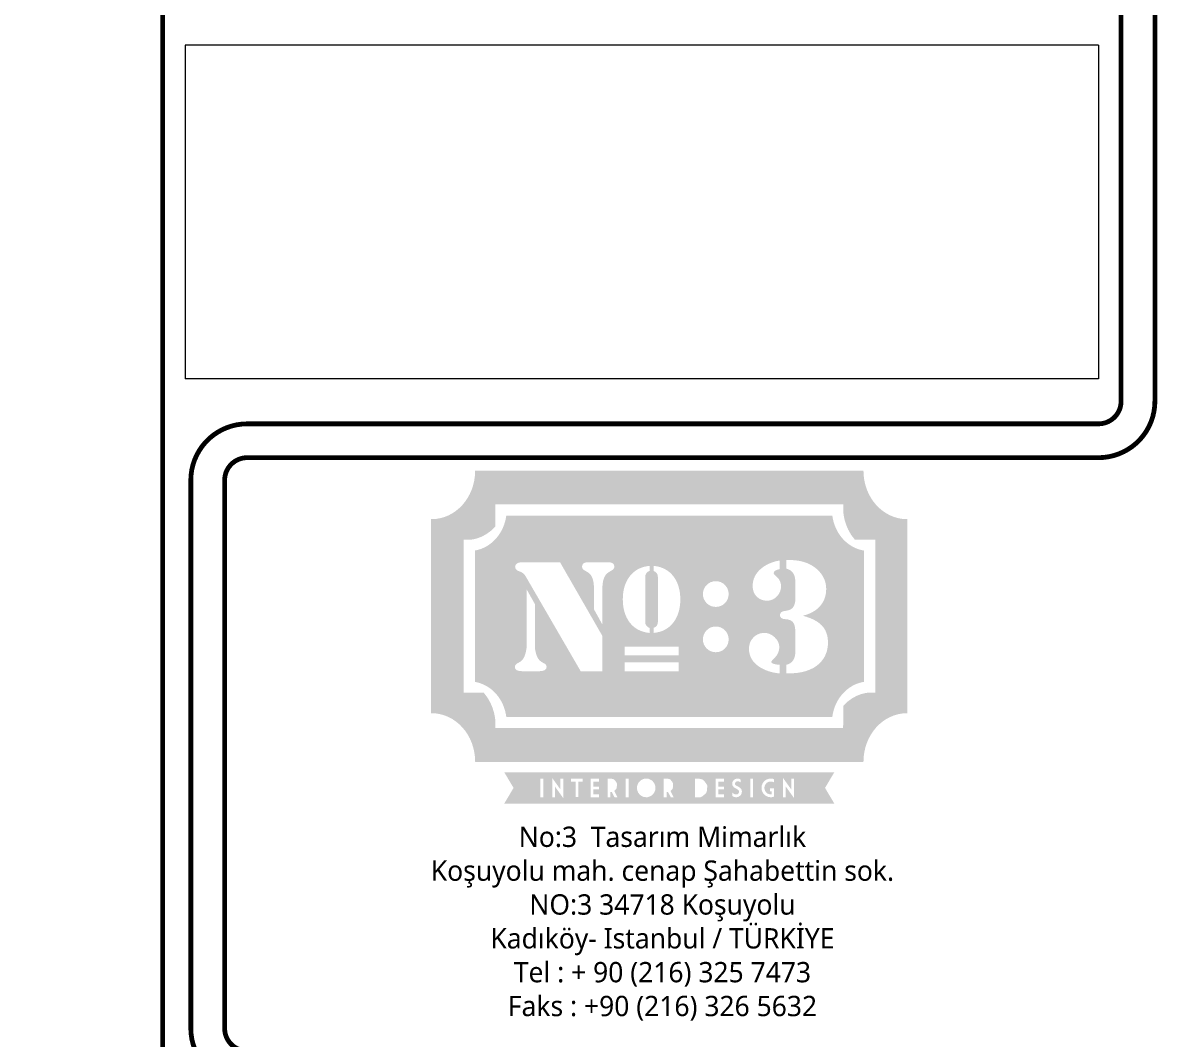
# Model space of a CAD drawing. Header units: millimetres. Extents: x 54215 to 67697, y 23496 to 56611.
# Drawn here: x 62444 to 62949, y 48710 to 49163 of the extents above; entities that cross this region are included whole.
import ezdxf

# ---------------------------------------------------------------- set-up
doc = ezdxf.new("R2010")
doc.units = ezdxf.units.MM
doc.layers.add('Layer 1', color=7, linetype='Continuous')
doc.layers.add('t_tarama', color=251, linetype='Continuous', lineweight=20)
doc.styles.get("Standard").update_dxf_attribs({"font": 'arial.ttf'})

msp = doc.modelspace()

# ---------------------------------------------------------------- hatches: boundary and pattern name
at = {"true_color": 0xe74a37}
h = msp.add_hatch(color=13, dxfattribs=at)
h.dxf.hatch_style = 1
edge = h.paths.add_edge_path()
edge.add_spline(control_points=[(62837.484, 48941.695), (62826.821, 48941.731), (62818.183, 48951.381), (62818.183, 48963.28), (62818.181, 48963.279), (62818.176, 48963.279), (62818.175, 48963.278), (62818.175, 48963.278), (62818.175, 48963.28), (62818.175, 48963.28), (62818.175, 48963.28), (62645.41, 48963.28), (62645.41, 48963.28), (62645.41, 48963.28), (62645.41, 48963.155), (62645.41, 48963.155), (62645.349, 48951.313), (62636.741, 48941.731), (62626.115, 48941.695), (62626.115, 48941.695), (62625.819, 48941.695), (62625.819, 48941.695), (62625.819, 48941.695), (62625.819, 48855.361), (62625.819, 48855.361), (62625.819, 48855.361), (62626.059, 48855.361), (62626.059, 48855.361), (62626.059, 48855.361), (62626.059, 48855.358), (62626.059, 48855.358), (62636.749, 48855.358), (62645.413, 48845.69), (62645.413, 48833.767), (62645.413, 48833.767), (62645.416, 48833.767), (62645.416, 48833.767), (62645.416, 48833.767), (62645.416, 48833.731), (62645.416, 48833.731), (62645.416, 48833.731), (62818.18, 48833.731), (62818.18, 48833.731), (62818.18, 48833.731), (62818.18, 48833.767), (62818.18, 48833.767), (62818.181, 48833.767), (62818.188, 48833.767), (62818.188, 48833.767), (62818.188, 48845.69), (62826.852, 48855.358), (62837.542, 48855.358), (62837.542, 48855.358), (62837.542, 48855.361), (62837.542, 48855.361), (62837.542, 48855.361), (62837.766, 48855.361), (62837.766, 48855.361), (62837.766, 48855.361), (62837.766, 48941.695), (62837.766, 48941.695), (62837.766, 48941.695), (62837.484, 48941.695), (62837.484, 48941.695)], knot_values=[0, 0, 0, 0, 1, 1, 1, 2, 2, 2, 3, 3, 3, 4, 4, 4, 5, 5, 5, 6, 6, 6, 7, 7, 7, 8, 8, 8, 9, 9, 9, 10, 10, 10, 11, 11, 11, 12, 12, 12, 13, 13, 13, 14, 14, 14, 15, 15, 15, 16, 16, 16, 17, 17, 17, 18, 18, 18, 19, 19, 19, 20, 20, 20, 21, 21, 21, 21], degree=3, periodic=0)
edge = h.paths.add_edge_path(flags=16)
edge.add_spline(control_points=[(62823.446, 48932.518), (62823.446, 48932.518), (62823.446, 48932.518), (62823.446, 48864.525), (62823.446, 48864.525), (62823.446, 48864.525), (62820.792, 48864.525), (62820.792, 48864.525), (62814.38, 48864.525), (62809.162, 48858.573), (62809.162, 48851.259), (62809.162, 48851.259), (62809.157, 48848.767), (62809.157, 48848.767), (62809.157, 48848.767), (62806.666, 48848.741), (62806.666, 48848.741), (62806.666, 48848.741), (62654.433, 48848.768), (62654.433, 48848.768), (62654.433, 48848.768), (62654.433, 48851.259), (62654.433, 48851.259), (62654.433, 48858.574), (62649.217, 48864.524), (62642.802, 48864.524), (62642.802, 48864.524), (62640.31, 48864.524), (62640.31, 48864.524), (62640.31, 48864.524), (62640.31, 48932.5), (62640.31, 48932.5), (62640.31, 48932.5), (62642.838, 48932.518), (62642.838, 48932.518), (62649.193, 48932.537), (62654.394, 48938.451), (62654.432, 48945.699), (62654.432, 48945.699), (62654.432, 48948.27), (62654.432, 48948.27), (62654.432, 48948.27), (62767.845, 48948.269), (62767.845, 48948.269), (62789.846, 48948.269), (62809.163, 48948.277), (62809.163, 48948.277), (62809.163, 48948.277), (62809.163, 48945.779), (62809.163, 48945.779), (62809.163, 48945.779), (62809.159, 48945.779), (62809.159, 48945.779), (62809.159, 48938.487), (62814.362, 48932.537), (62820.757, 48932.518), (62820.757, 48932.518), (62823.446, 48932.518)], knot_values=[0, 0, 0, 0, 1, 1, 1, 2, 2, 2, 3, 3, 3, 4, 4, 4, 5, 5, 5, 6, 6, 6, 7, 7, 7, 8, 8, 8, 9, 9, 9, 10, 10, 10, 11, 11, 11, 12, 12, 12, 13, 13, 13, 14, 14, 14, 15, 15, 15, 16, 16, 16, 17, 17, 17, 18, 18, 18, 19, 19, 19, 19], degree=3, periodic=0)
h = msp.add_hatch(color=13, dxfattribs=at)
h.dxf.hatch_style = 1
edge = h.paths.add_edge_path()
edge.add_spline(control_points=[(62818.465, 48898.521), (62818.465, 48913.118), (62818.465, 48927.715), (62818.465, 48927.715), (62811.144, 48928.849), (62805.338, 48935.248), (62804.332, 48943.288)], knot_values=[8, 8, 8, 8, 8.5, 8.5, 8.5, 9.5, 9.5, 9.5, 9.5], degree=3, periodic=0)
edge.add_spline(control_points=[(62804.332, 48943.288), (62804.332, 48943.288), (62659.258, 48943.288), (62659.258, 48943.288), (62658.254, 48935.324), (62652.538, 48928.969), (62645.335, 48927.748)], knot_values=[6, 6, 6, 6, 7, 7, 7, 8, 8, 8, 8], degree=3, periodic=0)
edge.add_spline(control_points=[(62645.335, 48927.748), (62645.335, 48927.748), (62645.295, 48869.302), (62645.295, 48869.302), (62652.539, 48868.1), (62658.264, 48861.74), (62659.261, 48853.749)], knot_values=[4, 4, 4, 4, 5, 5, 5, 6, 6, 6, 6], degree=3, periodic=0)
edge.add_spline(control_points=[(62659.261, 48853.749), (62659.261, 48853.749), (62804.175, 48853.723), (62804.175, 48853.723), (62804.175, 48853.723), (62804.175, 48853.723), (62804.175, 48853.723)], knot_values=[2.99999, 2.99999, 2.99999, 2.99999, 3.99999, 3.99999, 3.99999, 4, 4, 4, 4], degree=3, periodic=0)
edge.add_spline(control_points=[(62804.175, 48853.723), (62804.175, 48853.723), (62804.175, 48853.749), (62804.175, 48853.749), (62804.175, 48853.749), (62804.175, 48853.749), (62804.175, 48853.749)], knot_values=[1.99999, 1.99999, 1.99999, 1.99999, 2.99998, 2.99998, 2.99998, 2.99999, 2.99999, 2.99999, 2.99999], degree=3, periodic=0)
edge.add_spline(control_points=[(62804.175, 48853.749), (62804.175, 48853.749), (62804.334, 48853.749), (62804.334, 48853.749)], knot_values=[1.00001, 1.00001, 1.00001, 1.00001, 1.99999, 1.99999, 1.99999, 1.99999], degree=3, periodic=0)
edge.add_spline(control_points=[(62804.334, 48853.749), (62805.34, 48861.8), (62811.144, 48868.197), (62818.465, 48869.328)], knot_values=[0, 0, 0, 0, 1, 1, 1, 1], degree=3, periodic=0)
edge.add_spline(control_points=[(62818.465, 48869.328), (62818.465, 48869.328), (62818.465, 48883.925), (62818.465, 48898.521)], knot_values=[9.5, 9.5, 9.5, 9.5, 10, 10, 10, 10], degree=3, periodic=0)
edge = h.paths.add_edge_path(flags=16)
edge.add_spline(control_points=[(62748.407, 48912.396), (62749.502, 48913.53), (62750.861, 48914.091), (62752.484, 48914.091), (62754.108, 48914.091), (62755.466, 48913.53), (62756.562, 48912.396)], knot_values=[5, 5, 5, 5, 6, 6, 6, 7, 7, 7, 7], degree=3, periodic=0)
edge.add_spline(control_points=[(62756.562, 48912.396), (62757.658, 48911.269), (62758.205, 48909.928), (62758.205, 48908.369)], knot_values=[7, 7, 7, 7, 8, 8, 8, 8], degree=3, periodic=0)
edge.add_spline(control_points=[(62758.205, 48908.369), (62758.205, 48906.819), (62757.658, 48905.477), (62756.562, 48904.348)], knot_values=[0, 0, 0, 0, 1, 1, 1, 1], degree=3, periodic=0)
edge.add_spline(control_points=[(62756.562, 48904.348), (62755.466, 48903.218), (62754.108, 48902.653), (62752.484, 48902.653), (62750.861, 48902.653), (62749.502, 48903.218), (62748.407, 48904.348), (62747.312, 48905.477), (62746.762, 48906.819), (62746.762, 48908.369)], knot_values=[1, 1, 1, 1, 2, 2, 2, 3, 3, 3, 4, 4, 4, 4], degree=3, periodic=0)
edge.add_spline(control_points=[(62746.762, 48908.369), (62746.762, 48909.928), (62747.312, 48911.269), (62748.407, 48912.396)], knot_values=[4, 4, 4, 4, 5, 5, 5, 5], degree=3, periodic=0)
edge = h.paths.add_edge_path(flags=16)
edge.add_spline(control_points=[(62724.767, 48920.921), (62728.652, 48920.564), (62731.659, 48918.939), (62733.779, 48916.049)], knot_values=[5, 5, 5, 5, 6, 6, 6, 6], degree=3, periodic=0)
edge.add_spline(control_points=[(62733.779, 48916.049), (62735.727, 48913.391), (62736.698, 48910.04), (62736.698, 48906)], knot_values=[6, 6, 6, 6, 7, 7, 7, 7], degree=3, periodic=0)
edge.add_spline(control_points=[(62736.698, 48906), (62736.698, 48901.958), (62735.727, 48898.605), (62733.779, 48895.945)], knot_values=[7, 7, 7, 7, 8, 8, 8, 8], degree=3, periodic=0)
edge.add_spline(control_points=[(62733.779, 48895.945), (62731.659, 48893.055), (62728.652, 48891.433), (62724.767, 48891.073)], knot_values=[8, 8, 8, 8, 9, 9, 9, 9], degree=3, periodic=0)
edge.add_spline(control_points=[(62724.767, 48891.073), (62724.767, 48891.073), (62724.767, 48893.3), (62724.767, 48893.3)], knot_values=[0, 0, 0, 0, 1, 1, 1, 1], degree=3, periodic=0)
edge.add_spline(control_points=[(62724.767, 48893.3), (62726.071, 48893.76), (62726.723, 48894.678), (62726.723, 48896.061), (62726.723, 48896.061), (62726.723, 48915.932), (62726.723, 48915.932)], knot_values=[1, 1, 1, 1, 2, 2, 2, 3, 3, 3, 3], degree=3, periodic=0)
edge.add_spline(control_points=[(62726.723, 48915.932), (62726.723, 48917.316), (62726.071, 48918.237), (62724.767, 48918.698), (62724.767, 48918.698), (62724.767, 48920.921), (62724.767, 48920.921)], knot_values=[3, 3, 3, 3, 4, 4, 4, 5, 5, 5, 5], degree=3, periodic=0)
edge = h.paths.add_edge_path(flags=16)
edge.add_spline(control_points=[(62723.04, 48920.921), (62723.04, 48920.921), (62723.04, 48918.698), (62723.04, 48918.698)], knot_values=[0, 0, 0, 0, 1, 1, 1, 1], degree=3, periodic=0)
edge.add_spline(control_points=[(62723.04, 48918.698), (62721.734, 48918.237), (62721.083, 48917.316), (62721.083, 48915.932), (62721.083, 48915.932), (62721.083, 48896.061), (62721.083, 48896.061)], knot_values=[1, 1, 1, 1, 2, 2, 2, 3, 3, 3, 3], degree=3, periodic=0)
edge.add_spline(control_points=[(62721.083, 48896.061), (62721.083, 48894.678), (62721.734, 48893.76), (62723.04, 48893.3), (62723.04, 48893.3), (62723.04, 48891.073), (62723.04, 48891.073)], knot_values=[3, 3, 3, 3, 4, 4, 4, 5, 5, 5, 5], degree=3, periodic=0)
edge.add_spline(control_points=[(62723.04, 48891.073), (62719.149, 48891.433), (62716.145, 48893.055), (62714.022, 48895.945)], knot_values=[5, 5, 5, 5, 6, 6, 6, 6], degree=3, periodic=0)
edge.add_spline(control_points=[(62714.022, 48895.945), (62712.079, 48898.605), (62711.106, 48901.958), (62711.106, 48906)], knot_values=[6, 6, 6, 6, 7, 7, 7, 7], degree=3, periodic=0)
edge.add_spline(control_points=[(62711.106, 48906), (62711.106, 48910.04), (62712.079, 48913.391), (62714.022, 48916.049)], knot_values=[7, 7, 7, 7, 8, 8, 8, 8], degree=3, periodic=0)
edge.add_spline(control_points=[(62714.022, 48916.049), (62716.145, 48918.939), (62719.149, 48920.564), (62723.04, 48920.921)], knot_values=[8, 8, 8, 8, 9, 9, 9, 9], degree=3, periodic=0)
edge = h.paths.add_edge_path(flags=16)
edge.add_spline(control_points=[(62768.881, 48911.895), (62768.881, 48915.008), (62770.158, 48917.62), (62772.707, 48919.737)], knot_values=[8, 8, 8, 8, 9, 9, 9, 9], degree=3, periodic=0)
edge.add_spline(control_points=[(62772.707, 48919.737), (62774.955, 48921.597), (62777.696, 48922.786), (62780.938, 48923.301)], knot_values=[9, 9, 9, 9, 10, 10, 10, 10], degree=3, periodic=0)
edge.add_spline(control_points=[(62780.938, 48923.301), (62780.938, 48923.301), (62780.938, 48919.479), (62780.938, 48919.479)], knot_values=[0, 0, 0, 0, 1, 1, 1, 1], degree=3, periodic=0)
edge.add_spline(control_points=[(62780.938, 48919.479), (62779.123, 48919.131), (62778.216, 48918.505), (62778.216, 48917.598)], knot_values=[1, 1, 1, 1, 2, 2, 2, 2], degree=3, periodic=0)
edge.add_spline(control_points=[(62778.216, 48917.598), (62778.216, 48917.385), (62778.755, 48916.779), (62779.837, 48915.785)], knot_values=[2, 2, 2, 2, 3, 3, 3, 3], degree=3, periodic=0)
edge.add_spline(control_points=[(62779.837, 48915.785), (62780.961, 48914.79), (62781.523, 48913.451), (62781.523, 48911.763)], knot_values=[3, 3, 3, 3, 4, 4, 4, 4], degree=3, periodic=0)
edge.add_spline(control_points=[(62781.523, 48911.763), (62781.523, 48910.077), (62780.894, 48908.59), (62779.642, 48907.291)], knot_values=[4, 4, 4, 4, 5, 5, 5, 5], degree=3, periodic=0)
edge.add_spline(control_points=[(62779.642, 48907.291), (62778.435, 48906.038), (62776.985, 48905.411), (62775.297, 48905.411)], knot_values=[5, 5, 5, 5, 6, 6, 6, 6], degree=3, periodic=0)
edge.add_spline(control_points=[(62775.297, 48905.411), (62773.439, 48905.411), (62771.905, 48906.019), (62770.699, 48907.225)], knot_values=[6, 6, 6, 6, 7, 7, 7, 7], degree=3, periodic=0)
edge.add_spline(control_points=[(62770.699, 48907.225), (62769.488, 48908.479), (62768.881, 48910.036), (62768.881, 48911.895)], knot_values=[7, 7, 7, 7, 8, 8, 8, 8], degree=3, periodic=0)
edge = h.paths.add_edge_path(flags=16)
edge.add_spline(control_points=[(62748.407, 48892.236), (62749.502, 48893.369), (62750.861, 48893.931), (62752.484, 48893.931), (62754.108, 48893.931), (62755.466, 48893.369), (62756.562, 48892.236)], knot_values=[5, 5, 5, 5, 6, 6, 6, 7, 7, 7, 7], degree=3, periodic=0)
edge.add_spline(control_points=[(62756.562, 48892.236), (62757.658, 48891.108), (62758.205, 48889.766), (62758.205, 48888.212)], knot_values=[7, 7, 7, 7, 8, 8, 8, 8], degree=3, periodic=0)
edge.add_spline(control_points=[(62758.205, 48888.212), (62758.205, 48886.66), (62757.658, 48885.318), (62756.562, 48884.189)], knot_values=[0, 0, 0, 0, 1, 1, 1, 1], degree=3, periodic=0)
edge.add_spline(control_points=[(62756.562, 48884.189), (62755.466, 48883.061), (62754.108, 48882.495), (62752.484, 48882.495), (62750.861, 48882.495), (62749.502, 48883.061), (62748.407, 48884.189)], knot_values=[1, 1, 1, 1, 2, 2, 2, 3, 3, 3, 3], degree=3, periodic=0)
edge.add_spline(control_points=[(62748.407, 48884.189), (62747.312, 48885.318), (62746.762, 48886.66), (62746.762, 48888.212)], knot_values=[3, 3, 3, 3, 4, 4, 4, 4], degree=3, periodic=0)
edge.add_spline(control_points=[(62746.762, 48888.212), (62746.762, 48889.766), (62747.312, 48891.108), (62748.407, 48892.236)], knot_values=[4, 4, 4, 4, 5, 5, 5, 5], degree=3, periodic=0)
edge = h.paths.add_edge_path(flags=16)
edge.add_spline(control_points=[(62783.857, 48923.498), (62789.689, 48923.757), (62794.268, 48922.376), (62797.597, 48919.35)], knot_values=[16, 16, 16, 16, 17, 17, 17, 17], degree=3, periodic=0)
edge.add_spline(control_points=[(62797.597, 48919.35), (62800.278, 48916.885), (62801.616, 48913.989), (62801.616, 48910.661)], knot_values=[17, 17, 17, 17, 18, 18, 18, 18], degree=3, periodic=0)
edge.add_spline(control_points=[(62801.616, 48910.661), (62801.616, 48907.595), (62800.67, 48905.002), (62798.766, 48902.883)], knot_values=[18, 18, 18, 18, 19, 19, 19, 19], degree=3, periodic=0)
edge.add_spline(control_points=[(62798.766, 48902.883), (62796.99, 48900.938), (62794.552, 48899.577), (62791.441, 48898.799)], knot_values=[19, 19, 19, 19, 20, 20, 20, 20], degree=3, periodic=0)
edge.add_spline(control_points=[(62791.441, 48898.799), (62791.441, 48898.799), (62791.441, 48898.671), (62791.441, 48898.671)], knot_values=[0.00001, 0.00001, 0.00001, 0.00001, 1, 1, 1, 1], degree=3, periodic=0)
edge.add_spline(control_points=[(62791.441, 48898.671), (62795.154, 48897.634), (62797.856, 48896.252), (62799.541, 48894.523)], knot_values=[1, 1, 1, 1, 2, 2, 2, 2], degree=3, periodic=0)
edge.add_spline(control_points=[(62799.541, 48894.523), (62801.442, 48892.62), (62802.396, 48890.049), (62802.396, 48886.807)], knot_values=[2, 2, 2, 2, 3, 3, 3, 3], degree=3, periodic=0)
edge.add_spline(control_points=[(62802.396, 48886.807), (62802.396, 48883.093), (62801.163, 48880.022), (62798.7, 48877.604)], knot_values=[3, 3, 3, 3, 4, 4, 4, 4], degree=3, periodic=0)
edge.add_spline(control_points=[(62798.7, 48877.604), (62795.459, 48874.447), (62790.509, 48872.937), (62783.857, 48873.068), (62783.857, 48873.068), (62783.857, 48876.892), (62783.857, 48876.892)], knot_values=[4, 4, 4, 4, 5, 5, 5, 6, 6, 6, 6], degree=3, periodic=0)
edge.add_spline(control_points=[(62783.857, 48876.892), (62786.535, 48877.54), (62787.875, 48879.488), (62787.875, 48882.722), (62787.875, 48882.722), (62787.875, 48891.412), (62787.875, 48891.412)], knot_values=[6, 6, 6, 6, 7, 7, 7, 8, 8, 8, 8], degree=3, periodic=0)
edge.add_spline(control_points=[(62787.875, 48891.412), (62787.875, 48893.18), (62787.636, 48894.498), (62787.16, 48895.363)], knot_values=[8, 8, 8, 8, 9, 9, 9, 9], degree=3, periodic=0)
edge.add_spline(control_points=[(62787.16, 48895.363), (62786.557, 48896.489), (62785.369, 48897.092), (62783.599, 48897.183)], knot_values=[9, 9, 9, 9, 10, 10, 10, 10], degree=3, periodic=0)
edge.add_spline(control_points=[(62783.599, 48897.183), (62781.867, 48897.267), (62781.003, 48897.87), (62781.003, 48898.994)], knot_values=[10, 10, 10, 10, 11, 11, 11, 11], degree=3, periodic=0)
edge.add_spline(control_points=[(62781.003, 48898.994), (62781.003, 48900.118), (62781.89, 48900.768), (62783.662, 48900.938)], knot_values=[11, 11, 11, 11, 12, 12, 12, 12], degree=3, periodic=0)
edge.add_spline(control_points=[(62783.662, 48900.938), (62786.47, 48901.2), (62787.875, 48902.949), (62787.875, 48906.189), (62787.875, 48906.189), (62787.875, 48913.712), (62787.875, 48913.712)], knot_values=[12, 12, 12, 12, 13, 13, 13, 14, 14, 14, 14], degree=3, periodic=0)
edge.add_spline(control_points=[(62787.875, 48913.712), (62787.875, 48917.08), (62786.535, 48919.07), (62783.857, 48919.671), (62783.857, 48919.671), (62783.857, 48923.498), (62783.857, 48923.498)], knot_values=[14, 14, 14, 14, 15, 15, 15, 16, 16, 16, 16], degree=3, periodic=0)
edge = h.paths.add_edge_path(flags=16)
edge.add_spline(control_points=[(62707.351, 48920.579), (62707.351, 48919.888), (62706.896, 48919.286), (62705.99, 48918.766)], knot_values=[7, 7, 7, 7, 8, 8, 8, 8], degree=3, periodic=0)
edge.add_spline(control_points=[(62705.99, 48918.766), (62704.736, 48918.115), (62703.872, 48917.449), (62703.395, 48916.757)], knot_values=[8, 8, 8, 8, 9, 9, 9, 9], degree=3, periodic=0)
edge.add_spline(control_points=[(62703.395, 48916.757), (62702.488, 48915.46), (62702.033, 48913.474), (62702.033, 48910.791), (62702.033, 48910.791), (62702.033, 48908.575), (62702.033, 48905.806)], knot_values=[9, 9, 9, 9, 10, 10, 10, 10.3750225, 10.3750225, 10.3750225, 10.3750225], degree=3, periodic=0)
edge.add_spline(control_points=[(62702.033, 48905.806), (62702.033, 48903.037), (62702.033, 48899.715), (62702.033, 48897.5)], knot_values=[10.3750225, 10.3750225, 10.3750225, 10.3750225, 10.750015, 10.750015, 10.750015, 10.750015], degree=3, periodic=0)
edge.add_spline(control_points=[(62702.033, 48897.5), (62702.033, 48896.946), (62702.033, 48896.461), (62702.033, 48896.072)], knot_values=[10.750015, 10.750015, 10.750015, 10.750015, 10.8437631, 10.8437631, 10.8437631, 10.8437631], degree=3, periodic=0)
edge.add_spline(control_points=[(62702.033, 48896.072), (62702.033, 48895.683), (62702.033, 48895.388), (62702.033, 48895.215)], knot_values=[10.8437631, 10.8437631, 10.8437631, 10.8437631, 10.9375113, 10.9375113, 10.9375113, 10.9375113], degree=3, periodic=0)
edge.add_spline(control_points=[(62702.033, 48895.215), (62702.033, 48895.172), (62702.033, 48895.136), (62702.033, 48895.109)], knot_values=[10.9375113, 10.9375113, 10.9375113, 10.9375113, 10.9609483, 10.9609483, 10.9609483, 10.9609483], degree=3, periodic=0)
edge.add_spline(control_points=[(62702.033, 48895.109), (62702.033, 48895.081), (62702.033, 48895.061), (62702.033, 48895.05)], knot_values=[10.9609483, 10.9609483, 10.9609483, 10.9609483, 10.9843853, 10.9843853, 10.9843853, 10.9843853], degree=3, periodic=0)
edge.add_spline(control_points=[(62702.033, 48895.05), (62702.033, 48895.047), (62702.033, 48895.045), (62702.033, 48895.043)], knot_values=[10.9843853, 10.9843853, 10.9843853, 10.9843853, 10.9902446, 10.9902446, 10.9902446, 10.9902446], degree=3, periodic=0)
edge.add_spline(control_points=[(62702.033, 48895.043), (62702.033, 48895.041), (62702.033, 48895.04), (62702.033, 48895.039)], knot_values=[10.9902446, 10.9902446, 10.9902446, 10.9902446, 10.9961038, 10.9961038, 10.9961038, 10.9961038], degree=3, periodic=0)
edge.add_spline(control_points=[(62702.033, 48895.039), (62702.033, 48895.039), (62702.033, 48895.039), (62702.033, 48895.039)], knot_values=[10.9961038, 10.9961038, 10.9961038, 10.9961038, 10.9975686, 10.9975686, 10.9975686, 10.9975686], degree=3, periodic=0)
edge.add_spline(control_points=[(62702.033, 48895.039), (62702.033, 48895.039), (62702.033, 48895.039), (62702.033, 48895.039)], knot_values=[10.9975686, 10.9975686, 10.9975686, 10.9975686, 10.9990335, 10.9990335, 10.9990335, 10.9990335], degree=3, periodic=0)
edge.add_spline(control_points=[(62702.033, 48895.039), (62702.033, 48895.039), (62702.033, 48895.039), (62702.033, 48895.039)], knot_values=[10.9990335, 10.9990335, 10.9990335, 10.9990335, 10.9993997, 10.9993997, 10.9993997, 10.9993997], degree=3, periodic=0)
edge.add_spline(control_points=[(62702.033, 48895.039), (62702.033, 48895.039), (62702.033, 48895.039), (62702.033, 48895.039)], knot_values=[10.9993997, 10.9993997, 10.9993997, 10.9993997, 10.9997659, 10.9997659, 10.9997659, 10.9997659], degree=3, periodic=0)
edge.add_spline(control_points=[(62702.033, 48895.039), (62702.033, 48895.039), (62702.033, 48895.039), (62702.033, 48895.039), (62702.033, 48895.039), (62702.033, 48895.039), (62702.033, 48895.039)], knot_values=[10.9997659, 10.9997659, 10.9997659, 10.9997659, 11, 11, 11, 11.0048927, 11.0048927, 11.0048927, 11.0048927], degree=3, periodic=0)
edge.add_spline(control_points=[(62701.866, 48895.112), (62701.826, 48895.184), (62701.758, 48895.306), (62701.668, 48895.468)], knot_values=[12.0624887, 12.0624887, 12.0624887, 12.0624887, 12.1562369, 12.1562369, 12.1562369, 12.1562369], degree=3, periodic=0)
edge.add_spline(control_points=[(62701.668, 48895.468), (62701.578, 48895.63), (62701.467, 48895.832), (62701.339, 48896.062)], knot_values=[12.1562369, 12.1562369, 12.1562369, 12.1562369, 12.249985, 12.249985, 12.249985, 12.249985], degree=3, periodic=0)
edge.add_spline(control_points=[(62701.339, 48896.062), (62700.828, 48896.983), (62700.062, 48898.365), (62699.424, 48899.516)], knot_values=[12.249985, 12.249985, 12.249985, 12.249985, 12.6249775, 12.6249775, 12.6249775, 12.6249775], degree=3, periodic=0)
edge.add_spline(control_points=[(62699.424, 48899.516), (62698.786, 48900.667), (62698.275, 48901.589), (62698.275, 48901.589), (62698.275, 48901.589), (62698.275, 48910.791), (62698.275, 48910.791)], knot_values=[12.6249775, 12.6249775, 12.6249775, 12.6249775, 13, 13, 13, 14, 14, 14, 14], degree=3, periodic=0)
edge.add_spline(control_points=[(62698.275, 48910.791), (62698.275, 48913.474), (62697.821, 48915.46), (62696.914, 48916.757)], knot_values=[1, 1, 1, 1, 2, 2, 2, 2], degree=3, periodic=0)
edge.add_spline(control_points=[(62696.914, 48916.757), (62696.439, 48917.449), (62695.576, 48918.115), (62694.322, 48918.766)], knot_values=[2, 2, 2, 2, 3, 3, 3, 3], degree=3, periodic=0)
edge.add_spline(control_points=[(62694.322, 48918.766), (62693.412, 48919.286), (62692.96, 48919.888), (62692.96, 48920.579)], knot_values=[3, 3, 3, 3, 4, 4, 4, 4], degree=3, periodic=0)
edge.add_spline(control_points=[(62692.96, 48920.579), (62692.96, 48921.877), (62693.891, 48922.526), (62695.746, 48922.526), (62695.746, 48922.526), (62704.564, 48922.526), (62704.564, 48922.526)], knot_values=[4, 4, 4, 4, 5, 5, 5, 6, 6, 6, 6], degree=3, periodic=0)
edge.add_spline(control_points=[(62704.564, 48922.526), (62706.422, 48922.526), (62707.351, 48921.877), (62707.351, 48920.579)], knot_values=[6, 6, 6, 6, 7, 7, 7, 7], degree=3, periodic=0)
h.paths.add_polyline_path([(62735.897, 48885.013), (62735.897, 48881.071), (62711.906, 48881.071), (62711.906, 48885.013)], flags=16)
edge = h.paths.add_edge_path(flags=16)
edge.add_spline(control_points=[(62769.206, 48889.014), (62770.503, 48890.395), (62772.165, 48891.086), (62774.198, 48891.086)], knot_values=[4, 4, 4, 4, 5, 5, 5, 5], degree=3, periodic=0)
edge.add_spline(control_points=[(62774.198, 48891.086), (62775.839, 48891.086), (62777.327, 48890.437), (62778.67, 48889.144)], knot_values=[5, 5, 5, 5, 6, 6, 6, 6], degree=3, periodic=0)
edge.add_spline(control_points=[(62778.67, 48889.144), (62780.056, 48887.887), (62780.742, 48886.44), (62780.742, 48884.8)], knot_values=[6, 6, 6, 6, 7, 7, 7, 7], degree=3, periodic=0)
edge.add_spline(control_points=[(62780.742, 48884.8), (62780.742, 48883.029), (62780.138, 48881.515), (62778.93, 48880.26)], knot_values=[7, 7, 7, 7, 8, 8, 8, 8], degree=3, periodic=0)
edge.add_spline(control_points=[(62778.93, 48880.26), (62777.717, 48879.007), (62777.115, 48878.337), (62777.115, 48878.252)], knot_values=[8, 8, 8, 8, 9, 9, 9, 9], degree=3, periodic=0)
edge.add_spline(control_points=[(62777.115, 48878.252), (62777.115, 48877.519), (62778.388, 48877.063), (62780.938, 48876.892)], knot_values=[9, 9, 9, 9, 10, 10, 10, 10], degree=3, periodic=0)
edge.add_spline(control_points=[(62780.938, 48876.892), (62780.938, 48876.892), (62780.938, 48873.068), (62780.938, 48873.068)], knot_values=[0, 0, 0, 0, 1, 1, 1, 1], degree=3, periodic=0)
edge.add_spline(control_points=[(62780.938, 48873.068), (62777.397, 48873.371), (62774.346, 48874.361), (62771.799, 48876.047)], knot_values=[1, 1, 1, 1, 2, 2, 2, 2], degree=3, periodic=0)
edge.add_spline(control_points=[(62771.799, 48876.047), (62768.773, 48878.081), (62767.26, 48880.736), (62767.26, 48884.022)], knot_values=[2, 2, 2, 2, 3, 3, 3, 3], degree=3, periodic=0)
edge.add_spline(control_points=[(62767.26, 48884.022), (62767.26, 48886.013), (62767.911, 48887.672), (62769.206, 48889.014)], knot_values=[3, 3, 3, 3, 4, 4, 4, 4], degree=3, periodic=0)
h.paths.add_polyline_path([(62735.897, 48877.982), (62735.897, 48874.039), (62711.906, 48874.039), (62711.906, 48877.982)], flags=16)
edge = h.paths.add_edge_path(flags=16)
edge.add_spline(control_points=[(62692.603, 48906.125), (62697.318, 48897.924), (62702.033, 48889.723), (62702.033, 48889.723), (62702.033, 48889.723), (62702.033, 48885.802), (62702.033, 48881.881)], knot_values=[0.5, 0.5, 0.5, 0.5, 1, 1, 1, 1.5, 1.5, 1.5, 1.5], degree=3, periodic=0)
edge.add_spline(control_points=[(62702.033, 48881.881), (62702.033, 48877.96), (62702.033, 48874.039), (62702.033, 48874.039), (62702.033, 48874.039), (62699.619, 48874.039), (62697.206, 48874.039)], knot_values=[1.5, 1.5, 1.5, 1.5, 2, 2, 2, 2.5, 2.5, 2.5, 2.5], degree=3, periodic=0)
edge.add_spline(control_points=[(62697.206, 48874.039), (62694.793, 48874.039), (62692.379, 48874.039), (62692.379, 48874.039), (62692.379, 48874.039), (62668.652, 48914.94), (62668.652, 48914.94)], knot_values=[2.5, 2.5, 2.5, 2.5, 3, 3, 3, 4, 4, 4, 4], degree=3, periodic=0)
edge.add_spline(control_points=[(62668.652, 48914.94), (62667.961, 48916.151), (62667.505, 48916.866), (62667.291, 48917.08)], knot_values=[4, 4, 4, 4, 5, 5, 5, 5], degree=3, periodic=0)
edge.add_spline(control_points=[(62667.291, 48917.08), (62666.816, 48917.684), (62666.101, 48918.137), (62665.15, 48918.44)], knot_values=[5, 5, 5, 5, 6, 6, 6, 6], degree=3, periodic=0)
edge.add_spline(control_points=[(62665.15, 48918.44), (62663.854, 48918.872), (62663.204, 48919.564), (62663.204, 48920.517)], knot_values=[6, 6, 6, 6, 7, 7, 7, 7], degree=3, periodic=0)
edge.add_spline(control_points=[(62663.204, 48920.517), (62663.204, 48921.855), (62664.31, 48922.526), (62666.514, 48922.526), (62666.514, 48922.526), (62670.679, 48922.526), (62674.843, 48922.526)], knot_values=[7, 7, 7, 7, 8, 8, 8, 8.5, 8.5, 8.5, 8.5], degree=3, periodic=0)
edge.add_spline(control_points=[(62674.843, 48922.526), (62679.008, 48922.526), (62683.172, 48922.526), (62683.172, 48922.526), (62683.172, 48922.526), (62687.887, 48914.325), (62692.603, 48906.125)], knot_values=[8.5, 8.5, 8.5, 8.5, 9, 9, 9, 9.5, 9.5, 9.5, 9.5], degree=3, periodic=0)
edge = h.paths.add_edge_path(flags=16)
edge.add_spline(control_points=[(62670.207, 48907.099), (62671.114, 48905.479), (62672.021, 48903.859), (62672.021, 48903.859), (62672.021, 48903.859), (62672.021, 48884.28), (62672.021, 48884.28)], knot_values=[2.5, 2.5, 2.5, 2.5, 3, 3, 3, 4, 4, 4, 4], degree=3, periodic=0)
edge.add_spline(control_points=[(62672.021, 48884.28), (62672.326, 48881.945), (62672.931, 48880.238), (62673.837, 48879.161)], knot_values=[4, 4, 4, 4, 5, 5, 5, 5], degree=3, periodic=0)
edge.add_spline(control_points=[(62673.837, 48879.161), (62674.227, 48878.643), (62674.982, 48878.102), (62676.105, 48877.54)], knot_values=[5, 5, 5, 5, 6, 6, 6, 6], degree=3, periodic=0)
edge.add_spline(control_points=[(62676.105, 48877.54), (62676.843, 48877.152), (62677.207, 48876.607), (62677.207, 48875.921)], knot_values=[6, 6, 6, 6, 7, 7, 7, 7], degree=3, periodic=0)
edge.add_spline(control_points=[(62677.207, 48875.921), (62677.207, 48874.667), (62676.085, 48874.039), (62673.837, 48874.039), (62673.837, 48874.039), (62666.447, 48874.039), (62666.447, 48874.039)], knot_values=[7, 7, 7, 7, 8, 8, 8, 9, 9, 9, 9], degree=3, periodic=0)
edge.add_spline(control_points=[(62666.447, 48874.039), (62664.2, 48874.039), (62663.077, 48874.667), (62663.077, 48875.921)], knot_values=[9, 9, 9, 9, 10, 10, 10, 10], degree=3, periodic=0)
edge.add_spline(control_points=[(62663.077, 48875.921), (62663.077, 48876.607), (62663.446, 48877.152), (62664.179, 48877.54)], knot_values=[10, 10, 10, 10, 11, 11, 11, 11], degree=3, periodic=0)
edge.add_spline(control_points=[(62664.179, 48877.54), (62665.303, 48878.102), (62666.057, 48878.643), (62666.447, 48879.161)], knot_values=[11, 11, 11, 11, 12, 12, 12, 12], degree=3, periodic=0)
edge.add_spline(control_points=[(62666.447, 48879.161), (62667.356, 48880.238), (62667.961, 48881.945), (62668.263, 48884.28)], knot_values=[12, 12, 12, 12, 13, 13, 13, 13], degree=3, periodic=0)
edge.add_spline(control_points=[(62668.263, 48884.28), (62668.263, 48884.28), (62668.263, 48890.795), (62668.263, 48897.31)], knot_values=[0, 0, 0, 0, 0.5, 0.5, 0.5, 0.5], degree=3, periodic=0)
edge.add_spline(control_points=[(62668.263, 48897.31), (62668.263, 48903.824), (62668.263, 48910.339), (62668.263, 48910.339)], knot_values=[0.5, 0.5, 0.5, 0.5, 1, 1, 1, 1], degree=3, periodic=0)
edge.add_spline(control_points=[(62668.263, 48910.339), (62668.263, 48910.339), (62668.393, 48910.339), (62668.393, 48910.339)], knot_values=[1.00001, 1.00001, 1.00001, 1.00001, 1.99999, 1.99999, 1.99999, 1.99999], degree=3, periodic=0)
edge.add_spline(control_points=[(62668.393, 48910.339), (62668.393, 48910.339), (62668.393, 48910.339), (62668.393, 48910.339), (62668.393, 48910.339), (62669.3, 48908.719), (62670.207, 48907.099)], knot_values=[1.99999, 1.99999, 1.99999, 1.99999, 2.25, 2.25, 2.25, 2.5, 2.5, 2.5, 2.5], degree=3, periodic=0)
at = {"layer": 'Layer 1', "true_color": 0xe74a37}
h = msp.add_hatch(color=13, dxfattribs=at)
h.dxf.hatch_style = 2
h.paths.add_polyline_path([(62777.495, 48829.086), (62686.089, 48829.086), (62658.366, 48829.086), (62662.494, 48822.134), (62658.366, 48815.178), (62686.089, 48815.178), (62777.495, 48815.178), (62805.219, 48815.178), (62801.089, 48822.134), (62805.219, 48829.086)])
h.paths.add_polyline_path([(62675.691, 48818.002), (62674.481, 48818.002), (62674.481, 48826.215), (62675.691, 48826.215)])
h.paths.add_polyline_path([(62684.581, 48817.64), (62680.894, 48822.795), (62680.894, 48818.002), (62679.684, 48818.002), (62679.684, 48826.596), (62683.372, 48821.428), (62683.372, 48826.261), (62684.581, 48826.261)])
h.paths.add_polyline_path([(62693.265, 48824.966), (62691.278, 48824.966), (62691.278, 48818.047), (62690.068, 48818.047), (62690.068, 48824.966), (62688.082, 48824.966), (62688.082, 48826.261), (62693.265, 48826.261)])
h.paths.add_polyline_path([(62700.447, 48824.966), (62697.98, 48824.966), (62697.98, 48822.734), (62700.447, 48822.734), (62700.447, 48821.483), (62697.98, 48821.483), (62697.98, 48819.253), (62700.447, 48819.253), (62700.447, 48818.002), (62696.765, 48818.002), (62696.765, 48826.215), (62700.447, 48826.215)])
edge = h.paths.add_edge_path()
edge.add_spline(control_points=[(62708.229, 48821.736), (62708.229, 48821.736), (62708.229, 48821.736), (62707.699, 48821.153), (62707.565, 48821.01), (62707.429, 48820.883), (62707.284, 48820.775), (62707.284, 48820.775), (62708.726, 48817.991), (62708.726, 48817.991), (62708.726, 48817.991), (62707.43, 48817.991), (62707.43, 48817.991), (62707.43, 48817.991), (62706.232, 48820.324), (62706.232, 48820.324), (62706.083, 48820.298), (62705.933, 48820.285), (62705.778, 48820.285), (62705.707, 48820.285), (62705.635, 48820.288), (62705.561, 48820.295), (62705.561, 48820.295), (62705.561, 48818.013), (62705.561, 48818.013), (62705.561, 48818.013), (62704.353, 48818.013), (62704.353, 48818.013), (62704.353, 48818.013), (62704.353, 48826.227), (62704.353, 48826.227), (62704.353, 48826.227), (62705.561, 48826.227), (62705.561, 48826.227), (62705.561, 48826.227), (62705.561, 48826.222), (62705.561, 48826.222), (62705.635, 48826.225), (62705.707, 48826.227), (62705.778, 48826.227), (62706.529, 48826.227), (62707.17, 48825.936), (62707.699, 48825.357), (62708.229, 48824.775), (62708.493, 48824.077), (62708.493, 48823.259), (62708.493, 48822.437), (62708.229, 48821.736)], knot_values=[0, 0, 0, 0, 0.00005, 0.0001, 1, 1, 1, 2, 2, 2, 3, 3, 3, 4, 4, 4, 5, 5, 5, 6, 6, 6, 7, 7, 7, 8, 8, 8, 9, 9, 9, 10, 10, 10, 11, 11, 11, 12, 12, 12, 13, 13, 13, 14, 14, 14, 15, 15, 15, 15], degree=3, periodic=0)
h.paths.add_polyline_path([(62713.662, 48818.002), (62712.452, 48818.002), (62712.452, 48826.261), (62713.662, 48826.261)])
edge = h.paths.add_edge_path()
edge.add_spline(control_points=[(62724.033, 48825.439), (62724.033, 48825.439), (62724.033, 48825.439), (62724.402, 48825.067), (62724.773, 48824.695), (62725.065, 48824.255), (62725.279, 48823.748), (62725.493, 48823.238), (62725.601, 48822.7), (62725.601, 48822.131), (62725.601, 48821.559), (62725.493, 48821.021), (62725.279, 48820.522), (62725.065, 48820.021), (62724.773, 48819.585), (62724.402, 48819.214), (62724.033, 48818.841), (62723.599, 48818.547), (62723.107, 48818.33), (62722.613, 48818.111), (62722.084, 48818.002), (62721.519, 48818.002), (62720.951, 48818.002), (62720.42, 48818.111), (62719.928, 48818.33), (62719.435, 48818.547), (62719.001, 48818.841), (62718.632, 48819.214), (62718.26, 48819.585), (62717.968, 48820.021), (62717.754, 48820.522), (62717.54, 48821.021), (62717.433, 48821.559), (62717.433, 48822.131), (62717.433, 48822.7), (62717.54, 48823.238), (62717.754, 48823.748), (62717.968, 48824.255), (62718.26, 48824.695), (62718.632, 48825.067), (62719.001, 48825.439), (62719.435, 48825.733), (62719.928, 48825.948), (62720.42, 48826.164), (62720.951, 48826.273), (62721.519, 48826.273), (62722.084, 48826.273), (62722.613, 48826.164), (62723.107, 48825.948), (62723.599, 48825.733), (62724.033, 48825.439)], knot_values=[0, 0, 0, 0, 0.00005, 0.0001, 1, 1, 1, 2, 2, 2, 3, 3, 3, 4, 4, 4, 5, 5, 5, 6, 6, 6, 7, 7, 7, 8, 8, 8, 9, 9, 9, 10, 10, 10, 11, 11, 11, 12, 12, 12, 13, 13, 13, 14, 14, 14, 15, 15, 15, 16, 16, 16, 16], degree=3, periodic=0)
edge = h.paths.add_edge_path()
edge.add_spline(control_points=[(62733.232, 48821.736), (62733.232, 48821.736), (62733.232, 48821.736), (62732.703, 48821.153), (62732.57, 48821.01), (62732.431, 48820.883), (62732.288, 48820.775), (62732.288, 48820.775), (62733.729, 48817.991), (62733.729, 48817.991), (62733.729, 48817.991), (62732.434, 48817.991), (62732.434, 48817.991), (62732.434, 48817.991), (62731.236, 48820.324), (62731.236, 48820.324), (62731.088, 48820.298), (62730.936, 48820.285), (62730.781, 48820.285), (62730.71, 48820.285), (62730.637, 48820.288), (62730.566, 48820.295), (62730.566, 48820.295), (62730.566, 48818.013), (62730.566, 48818.013), (62730.566, 48818.013), (62729.356, 48818.013), (62729.356, 48818.013), (62729.356, 48818.013), (62729.356, 48826.227), (62729.356, 48826.227), (62729.356, 48826.227), (62730.566, 48826.227), (62730.566, 48826.227), (62730.566, 48826.227), (62730.566, 48826.222), (62730.566, 48826.222), (62730.637, 48826.225), (62730.71, 48826.227), (62730.781, 48826.227), (62731.534, 48826.227), (62732.175, 48825.936), (62732.703, 48825.357), (62733.232, 48824.775), (62733.497, 48824.077), (62733.497, 48823.259), (62733.497, 48822.437), (62733.232, 48821.736)], knot_values=[0, 0, 0, 0, 0.00005, 0.0001, 1, 1, 1, 2, 2, 2, 3, 3, 3, 4, 4, 4, 5, 5, 5, 6, 6, 6, 7, 7, 7, 8, 8, 8, 9, 9, 9, 10, 10, 10, 11, 11, 11, 12, 12, 12, 13, 13, 13, 14, 14, 14, 15, 15, 15, 15], degree=3, periodic=0)
edge = h.paths.add_edge_path()
edge.add_spline(control_points=[(62744.689, 48826.215), (62744.689, 48826.215), (62744.689, 48826.215), (62744.689, 48826.215), (62745.787, 48826.215), (62746.722, 48825.815), (62747.497, 48825.014), (62748.274, 48824.212), (62748.662, 48823.243), (62748.662, 48822.11), (62748.662, 48820.977), (62748.274, 48820.012), (62747.497, 48819.207), (62746.722, 48818.404), (62745.787, 48818.002), (62744.689, 48818.002), (62744.689, 48818.002), (62743.226, 48818.002), (62743.226, 48818.002), (62743.226, 48818.002), (62743.226, 48826.215), (62743.226, 48826.215), (62743.226, 48826.215), (62744.689, 48826.215)], knot_values=[0, 0, 0, 0, 0.00005, 0.0001, 1, 1, 1, 2, 2, 2, 3, 3, 3, 4, 4, 4, 5, 5, 5, 6, 6, 6, 7, 7, 7, 7], degree=3, periodic=0)
h.paths.add_polyline_path([(62756.1, 48824.966), (62753.633, 48824.966), (62753.633, 48822.734), (62756.1, 48822.734), (62756.1, 48821.483), (62753.633, 48821.483), (62753.633, 48819.253), (62756.1, 48819.253), (62756.1, 48818.002), (62752.418, 48818.002), (62752.418, 48826.215), (62756.1, 48826.215)])
edge = h.paths.add_edge_path()
edge.add_spline(control_points=[(62763.307, 48822.179), (62763.307, 48822.179), (62763.307, 48822.179), (62763.483, 48822.008), (62763.658, 48821.837), (62763.801, 48821.621), (62763.909, 48821.363), (62764.017, 48821.101), (62764.075, 48820.793), (62764.082, 48820.435), (62764.082, 48820.109), (62764.016, 48819.796), (62763.883, 48819.501), (62763.75, 48819.205), (62763.565, 48818.944), (62763.326, 48818.717), (62763.089, 48818.49), (62762.816, 48818.311), (62762.509, 48818.183), (62762.201, 48818.056), (62761.879, 48817.991), (62761.545, 48817.991), (62761.2, 48817.991), (62760.894, 48818.036), (62760.629, 48818.125), (62760.365, 48818.214), (62760.082, 48818.375), (62759.779, 48818.605), (62759.779, 48818.605), (62759.779, 48820.14), (62759.779, 48820.14), (62759.968, 48819.935), (62760.109, 48819.796), (62760.213, 48819.724), (62760.313, 48819.651), (62760.436, 48819.574), (62760.583, 48819.493), (62760.727, 48819.41), (62760.888, 48819.341), (62761.064, 48819.286), (62761.24, 48819.23), (62761.416, 48819.202), (62761.588, 48819.202), (62761.944, 48819.202), (62762.236, 48819.33), (62762.465, 48819.585), (62762.694, 48819.84), (62762.808, 48820.141), (62762.808, 48820.491), (62762.808, 48820.777), (62762.711, 48821.01), (62762.517, 48821.189), (62762.322, 48821.367), (62762.004, 48821.571), (62761.562, 48821.802), (62761.294, 48821.943), (62761.071, 48822.073), (62760.887, 48822.187), (62760.702, 48822.303), (62760.527, 48822.445), (62760.356, 48822.617), (62760.189, 48822.787), (62760.052, 48822.992), (62759.946, 48823.229), (62759.842, 48823.463), (62759.79, 48823.743), (62759.79, 48824.062), (62759.806, 48824.375), (62759.879, 48824.665), (62760.011, 48824.936), (62760.145, 48825.205), (62760.325, 48825.44), (62760.551, 48825.643), (62760.778, 48825.846), (62761.036, 48826.004), (62761.326, 48826.115), (62761.615, 48826.227), (62761.922, 48826.282), (62762.24, 48826.282), (62762.482, 48826.275), (62762.702, 48826.241), (62762.899, 48826.18), (62763.097, 48826.119), (62763.322, 48826.009), (62763.574, 48825.848), (62763.574, 48825.848), (62763.574, 48824.559), (62763.574, 48824.559), (62763.423, 48824.662), (62763.32, 48824.727), (62763.264, 48824.752), (62763.208, 48824.775), (62763.13, 48824.817), (62763.026, 48824.875), (62762.923, 48824.932), (62762.805, 48824.981), (62762.67, 48825.022), (62762.534, 48825.064), (62762.391, 48825.083), (62762.24, 48825.083), (62761.902, 48825.078), (62761.616, 48824.969), (62761.383, 48824.752), (62761.15, 48824.534), (62761.03, 48824.281), (62761.03, 48823.995), (62761.039, 48823.723), (62761.137, 48823.508), (62761.326, 48823.346), (62761.515, 48823.183), (62761.819, 48823.002), (62762.24, 48822.8), (62762.53, 48822.66), (62762.763, 48822.534), (62762.944, 48822.427), (62763.126, 48822.32), (62763.307, 48822.179)], knot_values=[0, 0, 0, 0, 0.00005, 0.0001, 1, 1, 1, 2, 2, 2, 3, 3, 3, 4, 4, 4, 5, 5, 5, 6, 6, 6, 7, 7, 7, 8, 8, 8, 9, 9, 9, 10, 10, 10, 11, 11, 11, 12, 12, 12, 13, 13, 13, 14, 14, 14, 15, 15, 15, 16, 16, 16, 17, 17, 17, 18, 18, 18, 19, 19, 19, 20, 20, 20, 21, 21, 21, 22, 22, 22, 23, 23, 23, 24, 24, 24, 25, 25, 25, 26, 26, 26, 27, 27, 27, 28, 28, 28, 29, 29, 29, 30, 30, 30, 31, 31, 31, 32, 32, 32, 33, 33, 33, 34, 34, 34, 35, 35, 35, 36, 36, 36, 37, 37, 37, 38, 38, 38, 38], degree=3, periodic=0)
h.paths.add_polyline_path([(62769.063, 48818.002), (62767.854, 48818.002), (62767.854, 48826.261), (62769.063, 48826.261)])
edge = h.paths.add_edge_path()
edge.add_spline(control_points=[(62774.835, 48825.733), (62774.835, 48825.733), (62774.835, 48825.733), (62775.328, 48825.948), (62775.821, 48826.164), (62776.353, 48826.273), (62776.92, 48826.273), (62777.454, 48826.273), (62777.954, 48826.176), (62778.422, 48825.988), (62778.422, 48825.988), (62778.422, 48824.542), (62778.422, 48824.542), (62778.288, 48824.628), (62778.148, 48824.703), (62778.001, 48824.765), (62777.662, 48824.91), (62777.302, 48824.983), (62776.92, 48824.983), (62776.536, 48824.983), (62776.174, 48824.91), (62775.835, 48824.765), (62775.498, 48824.62), (62775.203, 48824.418), (62774.95, 48824.16), (62774.698, 48823.901), (62774.5, 48823.598), (62774.356, 48823.25), (62774.212, 48822.903), (62774.14, 48822.529), (62774.14, 48822.131), (62774.14, 48821.734), (62774.212, 48821.361), (62774.356, 48821.014), (62774.5, 48820.664), (62774.698, 48820.362), (62774.95, 48820.104), (62775.203, 48819.845), (62775.498, 48819.642), (62775.835, 48819.496), (62776.174, 48819.348), (62776.536, 48819.275), (62776.92, 48819.275), (62777.079, 48819.275), (62777.233, 48819.287), (62777.386, 48819.314), (62777.386, 48819.314), (62777.386, 48820.681), (62777.386, 48820.681), (62777.386, 48820.681), (62776.549, 48820.681), (62776.549, 48820.681), (62776.549, 48820.681), (62776.549, 48821.931), (62776.549, 48821.931), (62776.549, 48821.931), (62778.422, 48821.931), (62778.422, 48821.931), (62778.422, 48821.931), (62778.422, 48818.292), (62778.422, 48818.292), (62777.954, 48818.099), (62777.454, 48818.002), (62776.92, 48818.002), (62776.353, 48818.002), (62775.821, 48818.111), (62775.328, 48818.33), (62774.835, 48818.547), (62774.403, 48818.841), (62774.033, 48819.214), (62773.662, 48819.585), (62773.37, 48820.021), (62773.156, 48820.522), (62772.943, 48821.021), (62772.836, 48821.559), (62772.836, 48822.131), (62772.836, 48822.7), (62772.943, 48823.238), (62773.156, 48823.748), (62773.37, 48824.255), (62773.662, 48824.695), (62774.033, 48825.067), (62774.403, 48825.439), (62774.835, 48825.733)], knot_values=[0, 0, 0, 0, 0.00005, 0.0001, 1, 1, 1, 2, 2, 2, 3, 3, 3, 4, 4, 4, 5, 5, 5, 6, 6, 6, 7, 7, 7, 8, 8, 8, 9, 9, 9, 10, 10, 10, 11, 11, 11, 12, 12, 12, 13, 13, 13, 14, 14, 14, 15, 15, 15, 16, 16, 16, 17, 17, 17, 18, 18, 18, 19, 19, 19, 20, 20, 20, 21, 21, 21, 22, 22, 22, 23, 23, 23, 24, 24, 24, 25, 25, 25, 26, 26, 26, 27, 27, 27, 27], degree=3, periodic=0)
h.paths.add_polyline_path([(62787.287, 48817.64), (62783.601, 48822.795), (62783.601, 48818.002), (62782.391, 48818.002), (62782.391, 48826.596), (62786.079, 48821.428), (62786.079, 48826.261), (62787.287, 48826.261)])

# ---------------------------------------------------------------- linework, layer by layer
at = {"color": 252, "const_width": 2.135}
for points in [[(62947.87, 48333.18), (60162.092, 48333.18), (60162.092, 50133.18), (62947.87, 50133.18), (62947.87, 48994.132, -0.4142136), (62922.784, 48969.046), (62543.978, 48969.046, 0.4142136), (62533.943, 48959.011), (62533.943, 48715.173, 0.4142136), (62543.978, 48705.139), (62922.784, 48705.139, -0.4142136), (62947.87, 48680.052), (62947.87, 48333.18)], [(62932.819, 48994.132, -0.4142136), (62922.784, 48984.097), (62543.978, 48984.097, 0.4142136), (62518.891, 48959.011), (62518.891, 48715.173, 0.4142136), (62543.978, 48690.087), (62922.784, 48690.087, -0.4142136), (62932.819, 48680.052), (62932.819, 48348.232), (60177.144, 48348.232), (60177.144, 50118.129), (62932.819, 50118.129), (62932.819, 48994.132)]]:
    msp.add_lwpolyline(points, format="xyb", dxfattribs=at)
msp.add_lwpolyline([(62506.348, 48348.232), (62506.348, 50118.129)], dxfattribs=at)
at = {"layer": 't_tarama', "color": 254}
for p, q in [((62922.784, 49152.516), (62516.383, 49152.516)), ((62922.784, 49152.516), (62922.784, 49004.167)), ((62922.784, 49004.167), (62516.383, 49004.167))]:
    msp.add_line(p, q, dxfattribs=at)
msp.add_lwpolyline([(62516.383, 49152.516), (62516.383, 49004.167)], dxfattribs=at)

# ---------------------------------------------------------------- texts
at = {"color": 7, "insert": (62728.749, 48761.757), "char_height": 9.03114, "width": 233.90379, "attachment_point": 5}
msp.add_mtext('{\\fLucida Sans Unicode|b0|i0|c162|p34;No:3  Tasarım Mimarlık\\PKoşuyolu mah. cenap Şahabettin sok.\\PNO:3 34718 Koşuyolu\\PKadıköy- Istanbul / TÜRKİYE\\PTel : + 90 (216) 325 7473\\PFaks : +90 (216) 326 5632}', dxfattribs=at)

doc.saveas('drawing.dxf')
